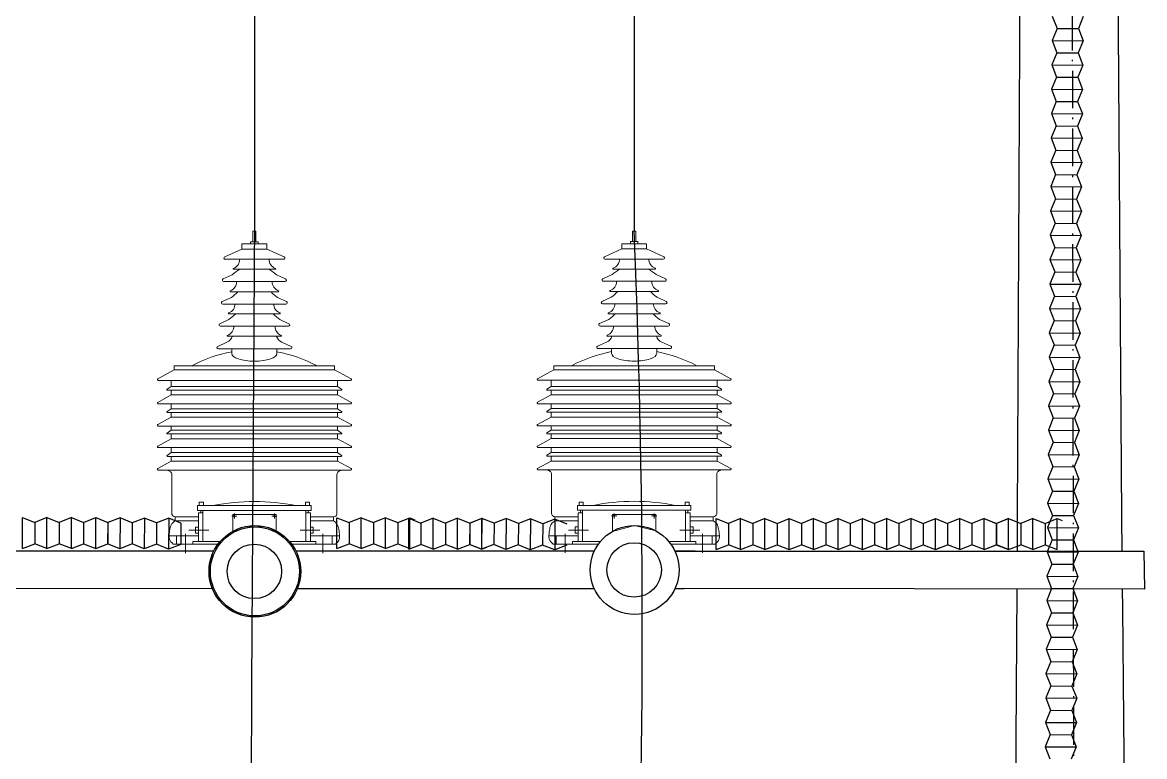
# Model space of a CAD drawing. Header units: inches. Extents: x -246336 to 136055, y -106871 to 69513.
# Drawn here: x -153735 to -151942, y 12018 to 13191 of the extents above; entities that cross this region are included whole.
import ezdxf

# ---------------------------------------------------------------- set-up
doc = ezdxf.new("R2010")
doc.units = ezdxf.units.IN
doc.header["$MEASUREMENT"] = 0
doc.linetypes.add('ACAD_ISO10W100', pattern=[18.5, 12, -3, 0.5, -3])
doc.layers.add('Layer1', color=7, linetype='Continuous')
doc.layers.add('XA-TT1', color=7, linetype='Continuous')

# ---------------------------------------------------------------- blocks, each defined once
blk = doc.blocks.new('dfdsf')
at = {"layer": 'XA-TT1', "color": 2}
for p, q in [((-33880.7, 37109.3), (-33880.7, 37158.8)), ((-33880.7, 37158.8), (-33861.2, 37151)), ((-33841.8, 37158.8), (-33861.2, 37151)), ((-33841.8, 37109.3), (-33841.8, 37158.8)), ((-33841.8, 37109.3), (-33841.8, 37158.8)), ((-33841.8, 37158.8), (-33822.3, 37151)), ((-33802.8, 37158.8), (-33822.3, 37151)), ((-33802.8, 37109.3), (-33802.8, 37158.8)), ((-33802.8, 37109.3), (-33802.8, 37158.8)), ((-33802.8, 37158.8), (-33783.4, 37151)), ((-33783.4, 37151), (-33763.9, 37158.8)), ((-33763.9, 37109.3), (-33763.9, 37158.8)), ((-33763.9, 37158.8), (-33744.4, 37151)), ((-33378.4, 37158.6), (-33359, 37150.9)), ((-33378.4, 37109.2), (-33378.4, 37158.6)), ((-33339.5, 37158.6), (-33359, 37150.9)), ((-33339.5, 37158.6), (-33320.1, 37150.9)), ((-33339.5, 37109.2), (-33339.5, 37158.6)), ((-33339.5, 37109.2), (-33339.5, 37158.6)), ((-33300.6, 37158.6), (-33320.1, 37150.9)), ((-33300.6, 37109.2), (-33300.6, 37158.6)), ((-33300.6, 37109.2), (-33300.6, 37158.6)), ((-33300.6, 37158.6), (-33281.1, 37150.9)), ((-33281.1, 37150.9), (-33261.7, 37158.6)), ((-33263.6, 37108.4), (-33263.6, 37157.9)), ((-33263.6, 37157.9), (-33244.2, 37150.1)), ((-33261.7, 37109.2), (-33261.7, 37158.6)), ((-33261.7, 37158.6), (-33253.9, 37155.5)), ((-33224.7, 37157.9), (-33244.2, 37150.1)), ((-33224.7, 37157.9), (-33205.2, 37150.1)), ((-33224.7, 37108.4), (-33224.7, 37157.9)), ((-33224.7, 37108.4), (-33224.7, 37157.9)), ((-33185.8, 37157.9), (-33205.2, 37150.1)), ((-33185.8, 37108.4), (-33185.8, 37157.9)), ((-33185.8, 37108.4), (-33185.8, 37157.9)), ((-33185.8, 37157.9), (-33166.3, 37150.1)), ((-33166.3, 37150.1), (-33146.8, 37157.9)), ((-33146.8, 37108.4), (-33146.8, 37157.9)), ((-33146.8, 37157.9), (-33139.1, 37154.8)), ((-32772.4, 37107.7), (-32772.4, 37157.2)), ((-32772.4, 37157.2), (-32752.9, 37149.4)), ((-32733.5, 37157.2), (-32752.9, 37149.4)), ((-32733.5, 37157.2), (-32714, 37149.4)), ((-32733.5, 37107.7), (-32733.5, 37157.2)), ((-32733.5, 37107.7), (-32733.5, 37157.2)), ((-32694.6, 37157.2), (-32714, 37149.4)), ((-32694.6, 37107.7), (-32694.6, 37157.2)), ((-32694.6, 37107.7), (-32694.6, 37157.2)), ((-32694.6, 37157.2), (-32675.1, 37149.4)), ((-32675.1, 37149.4), (-32655.6, 37157.2)), ((-32655.6, 37107.7), (-32655.6, 37157.2)), ((-32655.6, 37157.2), (-32636.1, 37149.5)), ((-32655.6, 37107.7), (-32655.6, 37157.2)), ((-32655.6, 37157.2), (-32647.9, 37154.1)), ((-32616.7, 37157.2), (-32636.1, 37149.5)), ((-32616.7, 37157.2), (-32597.2, 37149.5)), ((-32616.7, 37107.7), (-32616.7, 37157.2)), ((-32616.7, 37107.7), (-32616.7, 37157.2)), ((-32577.7, 37157.2), (-32597.2, 37149.5)), ((-32577.7, 37107.7), (-32577.7, 37157.2)), ((-32577.7, 37107.7), (-32577.7, 37157.2)), ((-32577.7, 37157.2), (-32558.3, 37149.5)), ((-32558.3, 37149.5), (-32538.8, 37157.2)), ((-32538.8, 37107.7), (-32538.8, 37157.2)), ((-32538.8, 37107.7), (-32538.8, 37157.2)), ((-32538.8, 37157.2), (-32519.4, 37149.5)), ((-32538.8, 37157.2), (-32531.1, 37154.1)), ((-32499.9, 37157.2), (-32519.4, 37149.5)), ((-32499.9, 37107.7), (-32499.9, 37157.2)), ((-32499.9, 37107.7), (-32499.9, 37157.2)), ((-32499.9, 37157.2), (-32480.5, 37149.5)), ((-32461, 37157.2), (-32480.5, 37149.5)), ((-32461, 37107.7), (-32461, 37157.2)), ((-32461, 37107.7), (-32461, 37157.2)), ((-32461, 37157.2), (-32441.5, 37149.5)), ((-32441.5, 37149.5), (-32422.1, 37157.2)), ((-32422.1, 37107.7), (-32422.1, 37157.2)), ((-32422.1, 37107.7), (-32422.1, 37157.2)), ((-32422.1, 37157.2), (-32402.6, 37149.5)), ((-32422.1, 37157.2), (-32414.3, 37154.1)), ((-32383.1, 37157.2), (-32402.6, 37149.5)), ((-32383.1, 37157.2), (-32363.7, 37149.5)), ((-32383.1, 37107.7), (-32383.1, 37157.2)), ((-32383.1, 37107.7), (-32383.1, 37157.2)), ((-32344.2, 37157.2), (-32363.7, 37149.5)), ((-32344.2, 37107.7), (-32344.2, 37157.2)), ((-32344.2, 37157.2), (-32324.7, 37149.5)), ((-32344.2, 37107.7), (-32344.2, 37157.2)), ((-32344.2, 37107.7), (-32344.2, 37157.2)), ((-32344.2, 37157.2), (-32324.8, 37149.5)), ((-32324.8, 37149.5), (-32305.3, 37157.2)), ((-32305.3, 37157.2), (-32324.7, 37149.5)), ((-32305.3, 37107.7), (-32305.3, 37157.2)), ((-32305.3, 37107.7), (-32305.3, 37157.2)), ((-32305.3, 37107.7), (-32305.3, 37157.2)), ((-32305.3, 37157.2), (-32285.8, 37149.5)), ((-32266.4, 37157.2), (-32285.8, 37149.5)), ((-32266.4, 37107.7), (-32266.4, 37157.2)), ((-32266.4, 37107.7), (-32266.4, 37157.2)), ((-32266.4, 37157.2), (-32246.9, 37149.5)), ((-32246.9, 37149.5), (-32227.4, 37157.2)), ((-32227.4, 37107.7), (-32227.4, 37157.2)), ((-32227.4, 37157.2), (-32219.7, 37154.1)), ((-33861.2, 37151), (-33861.2, 37117)), ((-33822.3, 37151), (-33822.3, 37117)), ((-33783.4, 37151), (-33783.4, 37117)), ((-33744.4, 37151), (-33744.4, 37117)), ((-33359, 37150.9), (-33359, 37116.9)), ((-33320.1, 37150.9), (-33320.1, 37116.9)), ((-33281.1, 37150.9), (-33281.1, 37116.9)), ((-33244.2, 37150.1), (-33244.2, 37116.1)), ((-33205.2, 37150.1), (-33205.2, 37116.1)), ((-33166.3, 37150.1), (-33166.3, 37116.1)), ((-32752.9, 37149.4), (-32752.9, 37115.4)), ((-32714, 37149.4), (-32714, 37115.4)), ((-32675.1, 37149.4), (-32675.1, 37115.4)), ((-32636.1, 37149.5), (-32636.1, 37115.5)), ((-32597.2, 37149.5), (-32597.2, 37115.5)), ((-32558.3, 37149.5), (-32558.3, 37115.5)), ((-32519.4, 37149.5), (-32519.4, 37115.5)), ((-32480.5, 37149.5), (-32480.5, 37115.5)), ((-32441.5, 37149.5), (-32441.5, 37115.5)), ((-32402.6, 37149.5), (-32402.6, 37115.5)), ((-32363.7, 37149.5), (-32363.7, 37115.5)), ((-32324.8, 37149.5), (-32324.8, 37115.5)), ((-32324.7, 37149.5), (-32324.7, 37115.5)), ((-32285.8, 37149.5), (-32285.8, 37115.5)), ((-32246.9, 37149.5), (-32246.9, 37115.5)), ((-33880.7, 37109.3), (-33861.2, 37117)), ((-33841.8, 37109.3), (-33861.2, 37117)), ((-33841.8, 37109.3), (-33822.3, 37117)), ((-33802.8, 37109.3), (-33822.3, 37117)), ((-33802.8, 37109.3), (-33783.4, 37117)), ((-33783.4, 37117), (-33763.9, 37109.3)), ((-33763.9, 37109.3), (-33744.4, 37117)), ((-33378.4, 37109.2), (-33359, 37116.9)), ((-33339.5, 37109.2), (-33359, 37116.9)), ((-33339.5, 37109.2), (-33320.1, 37116.9)), ((-33300.6, 37109.2), (-33320.1, 37116.9)), ((-33300.6, 37109.2), (-33281.1, 37116.9)), ((-33281.1, 37116.9), (-33261.7, 37109.2)), ((-33263.6, 37108.4), (-33244.2, 37116.1)), ((-33224.7, 37108.4), (-33244.2, 37116.1)), ((-33224.7, 37108.4), (-33205.2, 37116.1)), ((-33185.8, 37108.4), (-33205.2, 37116.1)), ((-33185.8, 37108.4), (-33166.3, 37116.1)), ((-33166.3, 37116.1), (-33146.8, 37108.4)), ((-33146.8, 37108.4), (-33139.1, 37111.5)), ((-32772.4, 37107.7), (-32752.9, 37115.4)), ((-32733.5, 37107.7), (-32752.9, 37115.4)), ((-32733.5, 37107.7), (-32714, 37115.4)), ((-32694.6, 37107.7), (-32714, 37115.4)), ((-32694.6, 37107.7), (-32675.1, 37115.4)), ((-32675.1, 37115.4), (-32655.6, 37107.7)), ((-32655.6, 37107.7), (-32636.1, 37115.5)), ((-32616.7, 37107.7), (-32636.1, 37115.5)), ((-32616.7, 37107.7), (-32597.2, 37115.5)), ((-32577.7, 37107.7), (-32597.2, 37115.5)), ((-32577.7, 37107.7), (-32558.3, 37115.5)), ((-32558.3, 37115.5), (-32538.8, 37107.7)), ((-32538.8, 37107.7), (-32519.4, 37115.5)), ((-32499.9, 37107.7), (-32519.4, 37115.5)), ((-32499.9, 37107.7), (-32480.5, 37115.5)), ((-32461, 37107.7), (-32480.5, 37115.5)), ((-32461, 37107.7), (-32441.5, 37115.5)), ((-32441.5, 37115.5), (-32422.1, 37107.7)), ((-32422.1, 37107.7), (-32402.6, 37115.5)), ((-32422.1, 37107.7), (-32414.3, 37110.8)), ((-32383.1, 37107.7), (-32402.6, 37115.5)), ((-32383.1, 37107.7), (-32363.7, 37115.5)), ((-32344.2, 37107.7), (-32363.7, 37115.5)), ((-32344.2, 37107.7), (-32324.7, 37115.5)), ((-32344.2, 37107.7), (-32324.8, 37115.5)), ((-32324.8, 37115.5), (-32305.3, 37107.7)), ((-32305.3, 37107.7), (-32324.7, 37115.5)), ((-32305.3, 37107.7), (-32285.8, 37115.5)), ((-32266.4, 37107.7), (-32285.8, 37115.5)), ((-32266.4, 37107.7), (-32246.9, 37115.5)), ((-32246.9, 37115.5), (-32227.4, 37107.7))]:
    blk.add_line(p, q, dxfattribs=at)
blk = doc.blocks.new('ghgh')
at = {"layer": 'XA-TT1', "color": 2}
for p, q in [((-39747.3, 36448.3), (-39739.7, 36428.8)), ((-39697.8, 36447.8), (-39705.7, 36428.4)), ((-39739.7, 36428.8), (-39747.6, 36409.4)), ((-39739.7, 36428.8), (-39705.7, 36428.4)), ((-39739.7, 36428.8), (-39705.7, 36428.4)), ((-39705.7, 36428.4), (-39698.2, 36408.9)), ((-39747.6, 36409.4), (-39698.2, 36408.9)), ((-39747.6, 36409.4), (-39740.1, 36389.8)), ((-39698.2, 36408.9), (-39706.1, 36389.5)), ((-39740.1, 36389.8), (-39748, 36370.4)), ((-39740.1, 36389.8), (-39706.1, 36389.5)), ((-39740.1, 36389.8), (-39706.1, 36389.5)), ((-39706.1, 36389.5), (-39698.6, 36370)), ((-39748, 36370.4), (-39698.6, 36370)), ((-39748, 36370.4), (-39740.5, 36350.9)), ((-39698.6, 36370), (-39706.5, 36350.6)), ((-39740.5, 36350.9), (-39748.4, 36331.5)), ((-39740.5, 36350.9), (-39706.5, 36350.6)), ((-39740.5, 36350.9), (-39706.5, 36350.6)), ((-39706.5, 36350.6), (-39698.9, 36331)), ((-39748.4, 36331.5), (-39698.9, 36331)), ((-39748.4, 36331.5), (-39740.9, 36312)), ((-39698.9, 36331), (-39706.9, 36311.7)), ((-39740.9, 36312), (-39748.8, 36292.6)), ((-39740.9, 36312), (-39706.9, 36311.7)), ((-39740.9, 36312), (-39706.9, 36311.7)), ((-39706.9, 36311.7), (-39699.3, 36292.1)), ((-39748.8, 36292.6), (-39699.3, 36292.1)), ((-39748.8, 36292.6), (-39741.2, 36273.1)), ((-39699.3, 36292.1), (-39707.2, 36272.7)), ((-39741.2, 36273.1), (-39749.1, 36253.7)), ((-39741.2, 36273.1), (-39707.2, 36272.7)), ((-39741.2, 36273.1), (-39707.2, 36272.7)), ((-39707.2, 36272.7), (-39699.7, 36253.2)), ((-39749.1, 36253.7), (-39699.7, 36253.2)), ((-39749.1, 36253.7), (-39741.6, 36234.1)), ((-39699.7, 36253.2), (-39707.6, 36233.8)), ((-39741.6, 36234.1), (-39749.5, 36214.8)), ((-39741.6, 36234.1), (-39707.6, 36233.8)), ((-39741.6, 36234.1), (-39707.6, 36233.8)), ((-39707.6, 36233.8), (-39700.1, 36214.3)), ((-39749.5, 36214.8), (-39700.1, 36214.3)), ((-39749.5, 36214.8), (-39742, 36195.2)), ((-39700.1, 36214.3), (-39708, 36194.9)), ((-39742, 36195.2), (-39749.9, 36175.8)), ((-39742, 36195.2), (-39708, 36194.9)), ((-39742, 36195.2), (-39708, 36194.9)), ((-39708, 36194.9), (-39700.4, 36175.4)), ((-39749.9, 36175.8), (-39700.4, 36175.4)), ((-39749.9, 36175.8), (-39742.4, 36156.3)), ((-39700.4, 36175.4), (-39708.4, 36156)), ((-39742.4, 36156.3), (-39750.3, 36136.9)), ((-39742.4, 36156.3), (-39708.4, 36156)), ((-39742.4, 36156.3), (-39708.4, 36156)), ((-39708.4, 36156), (-39700.8, 36136.4)), ((-39750.3, 36136.9), (-39700.8, 36136.4)), ((-39750.3, 36136.9), (-39742.7, 36117.4)), ((-39700.8, 36136.4), (-39708.7, 36117)), ((-39742.7, 36117.4), (-39750.6, 36098)), ((-39742.7, 36117.4), (-39708.7, 36117)), ((-39742.7, 36117.4), (-39708.7, 36117)), ((-39708.7, 36117), (-39701.2, 36097.5)), ((-39750.6, 36098), (-39701.2, 36097.5)), ((-39750.6, 36098), (-39743.1, 36078.5)), ((-39701.2, 36097.5), (-39709.1, 36078.1)), ((-39743.1, 36078.5), (-39751, 36059.1)), ((-39743.1, 36078.5), (-39709.1, 36078.1)), ((-39743.1, 36078.5), (-39709.1, 36078.1)), ((-39709.1, 36078.1), (-39701.6, 36058.6)), ((-39751, 36059.1), (-39701.6, 36058.6)), ((-39751, 36059.1), (-39743.5, 36039.5)), ((-39701.6, 36058.6), (-39709.5, 36039.2)), ((-39743.5, 36039.5), (-39751.4, 36020.1)), ((-39743.5, 36039.5), (-39709.5, 36039.2)), ((-39743.5, 36039.5), (-39709.5, 36039.2)), ((-39709.5, 36039.2), (-39701.9, 36019.7)), ((-39751.4, 36020.1), (-39701.9, 36019.7)), ((-39751.4, 36020.1), (-39743.9, 36000.6)), ((-39701.9, 36019.7), (-39709.9, 36000.3)), ((-39743.9, 36000.6), (-39751.8, 35981.2)), ((-39743.9, 36000.6), (-39709.9, 36000.3)), ((-39743.9, 36000.6), (-39709.9, 36000.3)), ((-39709.9, 36000.3), (-39702.3, 35980.7)), ((-39751.8, 35981.2), (-39702.3, 35980.7)), ((-39751.8, 35981.2), (-39744.2, 35961.7)), ((-39702.3, 35980.7), (-39710.2, 35961.4)), ((-39744.2, 35961.7), (-39752.1, 35942.3)), ((-39744.2, 35961.7), (-39710.2, 35961.4)), ((-39744.2, 35961.7), (-39710.2, 35961.4)), ((-39710.2, 35961.4), (-39702.7, 35941.8)), ((-39752.1, 35942.3), (-39702.7, 35941.8)), ((-39752.1, 35942.3), (-39744.6, 35922.8)), ((-39702.7, 35941.8), (-39710.6, 35922.4)), ((-39744.6, 35922.8), (-39752.5, 35903.4)), ((-39744.6, 35922.8), (-39710.6, 35922.4)), ((-39744.6, 35922.8), (-39710.6, 35922.4)), ((-39710.6, 35922.4), (-39703.1, 35902.9)), ((-39752.5, 35903.4), (-39703.1, 35902.9)), ((-39752.5, 35903.4), (-39745, 35883.8)), ((-39703.1, 35902.9), (-39711, 35883.5)), ((-39745, 35883.8), (-39752.9, 35864.5)), ((-39745, 35883.8), (-39711, 35883.5)), ((-39745, 35883.8), (-39711, 35883.5)), ((-39711, 35883.5), (-39703.4, 35864)), ((-39752.9, 35864.5), (-39703.4, 35864)), ((-39752.9, 35864.5), (-39745.4, 35844.9)), ((-39703.4, 35864), (-39711.4, 35844.6)), ((-39745.4, 35844.9), (-39753.3, 35825.5)), ((-39745.4, 35844.9), (-39711.4, 35844.6)), ((-39745.4, 35844.9), (-39711.4, 35844.6)), ((-39711.4, 35844.6), (-39703.8, 35825.1)), ((-39753.3, 35825.5), (-39703.8, 35825.1)), ((-39753.3, 35825.5), (-39745.7, 35806)), ((-39703.8, 35825.1), (-39711.7, 35805.7)), ((-39745.7, 35806), (-39753.6, 35786.6)), ((-39745.7, 35806), (-39711.7, 35805.7)), ((-39745.7, 35806), (-39711.7, 35805.7)), ((-39711.7, 35805.7), (-39704.2, 35786.1)), ((-39753.6, 35786.6), (-39704.2, 35786.1)), ((-39753.6, 35786.6), (-39746.1, 35767.1)), ((-39704.2, 35786.1), (-39712.1, 35766.7)), ((-39746.1, 35767.1), (-39754, 35747.7)), ((-39746.1, 35767.1), (-39712.1, 35766.7)), ((-39746.1, 35767.1), (-39712.1, 35766.7)), ((-39712.1, 35766.7), (-39704.6, 35747.2)), ((-39754, 35747.7), (-39704.6, 35747.2)), ((-39754, 35747.7), (-39746.5, 35728.2)), ((-39704.6, 35747.2), (-39712.5, 35727.8)), ((-39746.5, 35728.2), (-39754.4, 35708.8)), ((-39746.5, 35728.2), (-39712.5, 35727.8)), ((-39746.5, 35728.2), (-39712.5, 35727.8)), ((-39712.5, 35727.8), (-39704.9, 35708.3)), ((-39754.4, 35708.8), (-39704.9, 35708.3)), ((-39754.4, 35708.8), (-39746.9, 35689.2)), ((-39704.9, 35708.3), (-39712.9, 35688.9)), ((-39746.9, 35689.2), (-39754.8, 35669.8)), ((-39746.9, 35689.2), (-39712.9, 35688.9)), ((-39746.9, 35689.2), (-39712.9, 35688.9)), ((-39712.9, 35688.9), (-39705.3, 35669.4)), ((-39754.8, 35669.8), (-39705.3, 35669.4)), ((-39754.8, 35669.8), (-39747.2, 35650.3)), ((-39705.3, 35669.4), (-39713.2, 35650)), ((-39747.2, 35650.3), (-39755.1, 35630.9)), ((-39747.2, 35650.3), (-39713.2, 35650)), ((-39747.2, 35650.3), (-39713.2, 35650)), ((-39713.2, 35650), (-39705.7, 35630.4)), ((-39755.1, 35630.9), (-39705.7, 35630.4)), ((-39755.1, 35630.9), (-39747.6, 35611.4)), ((-39705.7, 35630.4), (-39713.6, 35611.1)), ((-39747.6, 35611.4), (-39755.5, 35592)), ((-39747.6, 35611.4), (-39713.6, 35611.1)), ((-39747.6, 35611.4), (-39713.6, 35611.1)), ((-39713.6, 35611.1), (-39706.1, 35591.5)), ((-39755.5, 35592), (-39706.1, 35591.5)), ((-39755.5, 35592), (-39748, 35572.5)), ((-39706.1, 35591.5), (-39714, 35572.1)), ((-39748, 35572.5), (-39755.9, 35553.1)), ((-39748, 35572.5), (-39714, 35572.1)), ((-39748, 35572.5), (-39714, 35572.1)), ((-39714, 35572.1), (-39706.4, 35552.6)), ((-39755.9, 35553.1), (-39706.4, 35552.6)), ((-39755.9, 35553.1), (-39748.4, 35533.5)), ((-39706.4, 35552.6), (-39714.4, 35533.2)), ((-39748.4, 35533.5), (-39756.3, 35514.2)), ((-39748.4, 35533.5), (-39714.4, 35533.2)), ((-39748.4, 35533.5), (-39714.4, 35533.2)), ((-39714.4, 35533.2), (-39706.8, 35513.7)), ((-39756.3, 35514.2), (-39706.8, 35513.7)), ((-39756.3, 35514.2), (-39748.7, 35494.6)), ((-39706.8, 35513.7), (-39714.7, 35494.3)), ((-39748.7, 35494.6), (-39756.6, 35475.2)), ((-39748.7, 35494.6), (-39714.7, 35494.3)), ((-39748.7, 35494.6), (-39714.7, 35494.3)), ((-39714.7, 35494.3), (-39707.2, 35474.8)), ((-39756.6, 35475.2), (-39707.2, 35474.8)), ((-39756.6, 35475.2), (-39749.1, 35455.7)), ((-39707.2, 35474.8), (-39715.1, 35455.4)), ((-39749.1, 35455.7), (-39757, 35436.3)), ((-39749.1, 35455.7), (-39715.1, 35455.4)), ((-39749.1, 35455.7), (-39715.1, 35455.4)), ((-39715.1, 35455.4), (-39707.6, 35435.8)), ((-39757, 35436.3), (-39707.6, 35435.8)), ((-39757, 35436.3), (-39749.5, 35416.8)), ((-39707.6, 35435.8), (-39715.5, 35416.4)), ((-39749.5, 35416.8), (-39757.4, 35397.4)), ((-39749.5, 35416.8), (-39715.5, 35416.4)), ((-39749.5, 35416.8), (-39715.5, 35416.4)), ((-39715.5, 35416.4), (-39707.9, 35396.9)), ((-39757.4, 35397.4), (-39707.9, 35396.9)), ((-39757.4, 35397.4), (-39749.9, 35377.9)), ((-39707.9, 35396.9), (-39715.9, 35377.5)), ((-39749.9, 35377.9), (-39757.8, 35358.5)), ((-39749.9, 35377.9), (-39715.9, 35377.5)), ((-39749.9, 35377.9), (-39715.9, 35377.5)), ((-39715.9, 35377.5), (-39708.3, 35358)), ((-39757.8, 35358.5), (-39708.3, 35358)), ((-39757.8, 35358.5), (-39750.2, 35338.9)), ((-39708.3, 35358), (-39716.2, 35338.6)), ((-39750.2, 35338.9), (-39758.1, 35319.5)), ((-39750.2, 35338.9), (-39716.2, 35338.6)), ((-39750.2, 35338.9), (-39716.2, 35338.6)), ((-39716.2, 35338.6), (-39708.7, 35319.1)), ((-39758.1, 35319.5), (-39708.7, 35319.1)), ((-39758.1, 35319.5), (-39750.6, 35300)), ((-39708.7, 35319.1), (-39716.6, 35299.7)), ((-39750.6, 35300), (-39758.5, 35280.6)), ((-39750.6, 35300), (-39716.6, 35299.7)), ((-39750.6, 35300), (-39716.6, 35299.7)), ((-39716.6, 35299.7), (-39709.1, 35280.1)), ((-39758.5, 35280.6), (-39709.1, 35280.1)), ((-39758.5, 35280.6), (-39751, 35261.1)), ((-39709.1, 35280.1), (-39717, 35260.8))]:
    blk.add_line(p, q, dxfattribs=at)
blk = doc.blocks.new('vfdsf')
blk.add_blockref('ghgh', (0, 0))
blk = doc.blocks.new('vfdvfd')
at = {"layer": 'Layer1', "color": 9, "linetype": 'Continuous', "lineweight": 5}
for p, q in [((-85678.9, 37867.9), (-85706.5, 37855.3)), ((-85639.2, 37867.9), (-85611.5, 37855.3)), ((-85705.7, 37851.5), (-85659, 37851.5)), ((-85692.2, 37835.5), (-85659, 37835.5)), ((-85612.4, 37851.5), (-85659, 37851.5)), ((-85625.8, 37835.5), (-85659, 37835.5)), ((-85694.3, 37826.8), (-85708.9, 37820.1)), ((-85708.1, 37816.2), (-85659, 37816.2)), ((-85609.9, 37816.2), (-85659, 37816.2)), ((-85623.7, 37826.8), (-85609.1, 37820.1)), ((-85697.1, 37799.7), (-85659, 37799.7)), ((-85621, 37799.7), (-85659, 37799.7)), ((-85695.8, 37790.6), (-85710.4, 37783.8)), ((-85709.5, 37780), (-85659, 37780)), ((-85608.5, 37780), (-85659, 37780)), ((-85622.2, 37790.6), (-85607.6, 37783.8)), ((-85699.6, 37764.2), (-85659, 37764.2)), ((-85618.4, 37764.2), (-85659, 37764.2)), ((-85699.7, 37755.3), (-85714.2, 37748.6)), ((-85713.4, 37744.7), (-85659, 37744.7)), ((-85604.6, 37744.7), (-85659, 37744.7)), ((-85618.4, 37755.3), (-85603.8, 37748.6)), ((-85701.7, 37728.4), (-85659, 37728.4)), ((-85616.4, 37728.4), (-85659, 37728.4)), ((-85703, 37719.1), (-85717.6, 37712.3)), ((-85716.8, 37708.5), (-85659, 37708.5)), ((-85695.1, 37708.4), (-85695.1, 37700.9)), ((-85601.2, 37708.5), (-85659, 37708.5)), ((-85622.9, 37700.9), (-85622.9, 37708.5)), ((-85615, 37719.1), (-85600.4, 37712.3)), ((-85787.3, 37674.7), (-85813.4, 37660.3)), ((-85530.8, 37674.7), (-85504.6, 37660.3)), ((-85812.8, 37658), (-85659, 37658)), ((-85791.8, 37648.2), (-85791.8, 37658)), ((-85505.2, 37658), (-85659, 37658)), ((-85526.2, 37648.2), (-85526.2, 37658)), ((-85791.8, 37648.2), (-85798.4, 37643.7)), ((-85797.9, 37642.2), (-85659, 37642.2)), ((-85791.8, 37648.2), (-85659, 37648.2)), ((-85791.8, 37634.6), (-85791.8, 37642.2)), ((-85526.2, 37648.2), (-85659, 37648.2)), ((-85520.1, 37642.2), (-85659, 37642.2)), ((-85526.2, 37648.2), (-85519.7, 37643.7)), ((-85526.2, 37634.6), (-85526.2, 37642.2)), ((-85791.8, 37634.6), (-85813.4, 37622.7)), ((-85812.8, 37620.4), (-85659, 37620.4)), ((-85791.8, 37634.6), (-85659, 37634.6)), ((-85791.8, 37612.7), (-85791.8, 37620.4)), ((-85526.2, 37634.6), (-85659, 37634.6)), ((-85505.2, 37620.4), (-85659, 37620.4)), ((-85526.2, 37634.6), (-85504.6, 37622.7)), ((-85526.2, 37612.7), (-85526.2, 37620.4)), ((-85791.8, 37612.7), (-85798.4, 37608.3)), ((-85797.9, 37606.8), (-85659, 37606.8)), ((-85791.8, 37612.7), (-85659, 37612.7)), ((-85791.8, 37599.2), (-85791.8, 37606.9)), ((-85526.2, 37612.7), (-85659, 37612.7)), ((-85520.1, 37606.8), (-85659, 37606.8)), ((-85526.2, 37612.7), (-85519.7, 37608.3)), ((-85526.2, 37599.2), (-85526.2, 37606.9)), ((-85791.8, 37599.2), (-85813.4, 37587.2)), ((-85812.8, 37585), (-85659, 37585)), ((-85791.8, 37599.2), (-85659, 37599.2)), ((-85791.8, 37578.2), (-85791.8, 37585)), ((-85526.2, 37599.2), (-85659, 37599.2)), ((-85505.2, 37585), (-85659, 37585)), ((-85526.2, 37599.2), (-85504.6, 37587.2)), ((-85526.2, 37578.2), (-85526.2, 37585)), ((-85791.8, 37578.2), (-85798.4, 37573.8)), ((-85797.9, 37572.3), (-85659, 37572.3)), ((-85791.8, 37578.2), (-85659, 37578.2)), ((-85791.8, 37564.7), (-85791.8, 37572.4)), ((-85526.2, 37578.2), (-85659, 37578.2)), ((-85520.1, 37572.3), (-85659, 37572.3)), ((-85526.2, 37578.2), (-85519.7, 37573.8)), ((-85526.2, 37564.7), (-85526.2, 37572.4)), ((-85791.8, 37564.7), (-85813.4, 37552.7)), ((-85812.8, 37550.5), (-85659, 37550.5)), ((-85791.8, 37564.7), (-85659, 37564.7)), ((-85791.8, 37542.5), (-85791.8, 37550.5)), ((-85526.2, 37564.7), (-85659, 37564.7)), ((-85505.2, 37550.5), (-85659, 37550.5)), ((-85526.2, 37564.7), (-85504.6, 37552.7)), ((-85526.2, 37542.5), (-85526.2, 37550.5)), ((-85791.8, 37528.9), (-85813.4, 37517)), ((-85791.8, 37542.5), (-85798.4, 37538)), ((-85797.9, 37536.5), (-85659, 37536.5)), ((-85791.8, 37542.5), (-85659, 37542.5)), ((-85791.8, 37528.9), (-85791.8, 37536.7)), ((-85791.8, 37528.9), (-85659, 37528.9)), ((-85526.2, 37542.5), (-85659, 37542.5)), ((-85520.1, 37536.5), (-85659, 37536.5)), ((-85526.2, 37528.9), (-85659, 37528.9)), ((-85526.2, 37542.5), (-85519.7, 37538)), ((-85526.2, 37528.9), (-85526.2, 37536.7)), ((-85526.2, 37528.9), (-85504.6, 37517)), ((-85812.8, 37514.7), (-85659, 37514.7)), ((-85505.2, 37514.7), (-85659, 37514.7)), ((-85790.9, 37506.4), (-85790.9, 37444.3)), ((-85527.1, 37506.4), (-85527.1, 37444.3)), ((-85785.6, 37439.7), (-85785.6, 37433.2)), ((-85785.6, 37439.7), (-85748.5, 37439.7)), ((-85744.8, 37450.2), (-85744.8, 37446)), ((-85741.3, 37446), (-85741.3, 37450.2)), ((-85695, 37441.1), (-85686.9, 37441.1)), ((-85691, 37437.1), (-85691, 37445.2)), ((-85623, 37441.1), (-85631.1, 37441.1)), ((-85627, 37437.1), (-85627, 37445.2)), ((-85576.8, 37446), (-85576.8, 37450.2)), ((-85573.2, 37450.2), (-85573.2, 37446)), ((-85532.5, 37439.7), (-85569.5, 37439.7)), ((-85532.5, 37439.7), (-85532.5, 37433.2)), ((-85785.6, 37433.2), (-85748.5, 37433.2)), ((-85532.5, 37433.2), (-85569.5, 37433.2)), ((-85795.1, 37409.5), (-85748.5, 37409.5)), ((-85783.5, 37409.5), (-85783.5, 37396.2)), ((-85769.3, 37382), (-85769.3, 37412.5)), ((-85763.7, 37418.6), (-85731.9, 37418.6)), ((-85554.3, 37418.6), (-85586.1, 37418.6)), ((-85522.9, 37409.5), (-85569.5, 37409.5)), ((-85549.6, 37382), (-85549.6, 37412.5)), ((-85534.5, 37409.5), (-85534.5, 37396.2)), ((-85788.6, 37396.2), (-85716, 37396.2)), ((-85529.4, 37396.2), (-85600.5, 37396.2))]:
    blk.add_line(p, q, dxfattribs=at)
for points in [[(-85661.4, 37879.6), (-85656.6, 37879.6), (-85656.6, 37896.4), (-85661.4, 37896.4)], [(-85678.9, 37867.9), (-85639.2, 37867.9), (-85639.2, 37876.1), (-85678.9, 37876.1)], [(-85665, 37876.1), (-85653, 37876.1), (-85653, 37879.6), (-85665, 37879.6)], [(-85787.3, 37681.2), (-85530.8, 37681.2), (-85530.8, 37674.7), (-85787.3, 37674.7)], [(-85747.1, 37458), (-85740.5, 37458), (-85740.5, 37463.3), (-85747.1, 37463.3)], [(-85571, 37458), (-85577.5, 37458), (-85577.5, 37463.3), (-85571, 37463.3)], [(-85748.5, 37400.4), (-85741.3, 37400.4), (-85741.3, 37446), (-85748.5, 37446)], [(-85569.5, 37400.4), (-85576.8, 37400.4), (-85576.8, 37446), (-85569.5, 37446)], [(-85748.5, 37413.8), (-85753.1, 37413.8), (-85753.1, 37423.5), (-85748.5, 37423.5)], [(-85569.5, 37413.8), (-85564.9, 37413.8), (-85564.9, 37423.5), (-85569.5, 37423.5)], [(-85757.3, 37396.2), (-85716, 37396.2), (-85712.8, 37400.4), (-85757.3, 37400.4)], [(-85560.7, 37396.2), (-85600.5, 37396.2), (-85603.7, 37400.4), (-85560.7, 37400.4)]]:
    blk.add_lwpolyline(points, close=True, dxfattribs=at)
for points in [[(-85659, 37458), (-85749.7, 37458), (-85749.7, 37450.2), (-85659, 37450.2)], [(-85659, 37458), (-85568.3, 37458), (-85568.3, 37450.2), (-85659, 37450.2)], [(-85659, 37443.6), (-85693.7, 37443.6), (-85693.7, 37416.4), (-85658.3, 37425.8)], [(-85659, 37443.6), (-85624.3, 37443.6), (-85624.3, 37417.2), (-85658.3, 37425.8)]]:
    blk.add_lwpolyline(points, dxfattribs=at)
for centre in [(-85691, 37441.1), (-85627, 37441.1)]:
    blk.add_circle(centre, 0.98, dxfattribs=at)
for centre, radius, start, end in [((-85705.7, 37853.5), 2.03, 114.4232, 270), ((-85698, 37851.6), 15.6, 290.8825, 0.7109), ((-85620, 37851.6), 15.6, 179.2891, 249.1175), ((-85612.4, 37853.5), 2.03, 270, 65.5768), ((-85621.6, 37738.5), 114.4, 121.9967, 129.4587), ((-85692.2, 37836.3), 0.811, 110.8825, 270), ((-85696.4, 37738.5), 114.4, 50.5413, 58.0033), ((-85625.8, 37836.3), 0.811, 270, 69.1175), ((-85708.1, 37818.2), 2.03, 114.4232, 270), ((-85702.9, 37815.8), 15.6, 290.8825, 0.7109), ((-85615.1, 37815.8), 15.6, 179.2891, 249.1175), ((-85609.9, 37818.2), 2.03, 270, 65.5768), ((-85697.1, 37800.5), 0.811, 110.8825, 270), ((-85748.4, 37862.3), 88.9, 306.2607, 314.8873), ((-85569.7, 37862.3), 88.9, 225.1127, 233.7393), ((-85621, 37800.5), 0.811, 270, 69.1175), ((-85709.5, 37782), 2.03, 114.4232, 270), ((-85705.5, 37780.3), 15.6, 290.8825, 0.7109), ((-85612.6, 37780.3), 15.6, 179.2891, 249.1175), ((-85608.5, 37782), 2.03, 270, 65.5768), ((-85699.6, 37765), 0.811, 110.8825, 270), ((-85752.2, 37827), 88.9, 306.2607, 314.8873), ((-85565.8, 37827), 88.9, 225.1127, 233.7393), ((-85618.4, 37765), 0.811, 270, 69.1175), ((-85713.4, 37746.7), 2.03, 114.4232, 270), ((-85707.5, 37744.5), 15.6, 290.8825, 0.7109), ((-85610.5, 37744.5), 15.6, 179.2891, 249.1175), ((-85604.6, 37746.7), 2.03, 270, 65.5768), ((-85707.9, 37732.2), 14, 290.466, 344.025), ((-85701.7, 37729.2), 0.811, 110.8825, 270), ((-85610.1, 37732.2), 14, 195.975, 249.534), ((-85616.4, 37729.2), 0.811, 270, 69.1175), ((-85716.8, 37710.5), 2.03, 114.4232, 270), ((-85601.2, 37710.5), 2.03, 270, 65.5768), ((-85649.5, 37472.3), 236, 101.1511, 117.6919), ((-85668.6, 37472.3), 236, 62.3081, 78.8489), ((-85812.8, 37659.3), 1.22, 118.8632, 270), ((-85505.2, 37659.3), 1.22, 270, 61.1368), ((-85797.9, 37643.1), 0.811, 124.3045, 270), ((-85520.1, 37643.1), 0.811, 270, 55.6955), ((-85812.8, 37621.6), 1.22, 118.8632, 270), ((-85505.2, 37621.6), 1.22, 270, 61.1368), ((-85797.9, 37607.6), 0.811, 124.3045, 270), ((-85520.1, 37607.6), 0.811, 270, 55.6955), ((-85812.8, 37586.2), 1.22, 118.8632, 270), ((-85505.2, 37586.2), 1.22, 270, 61.1368), ((-85797.9, 37573.1), 0.811, 124.3045, 270), ((-85520.1, 37573.1), 0.811, 270, 55.6955), ((-85812.8, 37551.7), 1.22, 118.8632, 270), ((-85505.2, 37551.7), 1.22, 270, 61.1368), ((-85797.9, 37537.4), 0.811, 124.3045, 270), ((-85520.1, 37537.4), 0.811, 270, 55.6955), ((-85812.8, 37515.9), 1.22, 118.8632, 270), ((-85797.5, 37507.1), 6.68, 354.2657, 85.3828), ((-85797.5, 37507.1), 6.68, 354.2657, 85.3828), ((-85520.5, 37507.1), 6.68, 94.6172, 185.7343), ((-85505.2, 37515.9), 1.22, 270, 61.1368), ((-85656.1, 37101.8), 362.8, 90.4607, 100.9086), ((-85661.9, 37101.8), 362.8, 79.0914, 89.5393), ((-85784.8, 37445.9), 6.29, 195.3983, 263.4537), ((-85533.2, 37445.9), 6.29, 276.5463, 344.6017)]:
    blk.add_arc(centre, radius, start, end, dxfattribs=at)
blk.add_ellipse((-85659, 37700.9), major_axis=(-36.1, 0), ratio=0.341305, start_param=6.283185, end_param=7.853982, dxfattribs=at)
at = {"layer": 'Layer1', "color": 9, "linetype": 'Continuous', "lineweight": 5, "extrusion": (0, 0, -1)}
blk.add_ellipse((-85659, 37700.9), major_axis=(36.1, 0), ratio=0.341305, start_param=6.283185, end_param=7.853982, dxfattribs=at)
at = {"layer": 'Layer1', "color": 9, "linetype": 'Continuous', "lineweight": 5}
for points in [[(-85785.6, 37433.2), (-85790.9, 37428.6), (-85794, 37420.2), (-85795.1, 37409.9), (-85794.7, 37404.2), (-85788.6, 37396.2)], [(-85532.5, 37433.2), (-85527.1, 37428.6), (-85524.1, 37420.2), (-85522.9, 37409.9), (-85523.3, 37404.2), (-85529.4, 37396.2)]]:
    blk.add_spline(points, degree=3, dxfattribs=at)

msp = doc.modelspace()

# ---------------------------------------------------------------- linework, layer by layer
at = {"color": 2, "linetype": 'ACAD_ISO10W100', "ltscale": 5}
msp.add_line((-152062.793, 16721.461), (-152048.899, 8197.879), dxfattribs=at)
for p, q in [((-153428.838, 12346.057), (-153900.456, 12346.057)), ((-152820.743, 12346.058), (-153297.569, 12346.058)), ((-152659.868, 12346.058), (-152691.968, 12346.058))]:
    msp.add_line(p, q)
at = {"layer": 'XA-TT1', "color": 2}
for p, q in [((-153598.078, 12391.763), (-153598.406, 12357.764)), ((-153598.078, 12391.763), (-153598.406, 12357.764)), ((-153578.542, 12399.303), (-153598.078, 12391.763)), ((-153578.542, 12399.303), (-153579.019, 12349.849)), ((-153559.156, 12391.388), (-153578.542, 12399.303)), ((-153559.156, 12391.388), (-153559.483, 12357.389)), ((-153559.156, 12391.388), (-153559.483, 12357.389)), ((-153539.62, 12398.928), (-153559.156, 12391.388)), ((-153539.62, 12398.928), (-153540.096, 12349.474)), ((-153520.233, 12391.013), (-153539.62, 12398.928)), ((-153520.233, 12391.013), (-153520.561, 12357.014)), ((-153520.233, 12391.013), (-153520.561, 12357.014)), ((-153500.698, 12398.553), (-153520.233, 12391.013)), ((-153500.698, 12398.553), (-153501.174, 12349.099)), ((-153481.311, 12390.638), (-153500.698, 12398.553)), ((-153481.311, 12390.638), (-153481.639, 12356.639)), ((-153019.939, 12390.848), (-153020.266, 12356.849)), ((-153019.939, 12390.848), (-153020.266, 12356.849)), ((-153000.403, 12398.388), (-153019.939, 12390.848)), ((-153000.403, 12398.388), (-153000.88, 12348.934)), ((-152981.016, 12390.473), (-153000.403, 12398.388)), ((-152981.016, 12390.473), (-152981.344, 12356.474)), ((-152981.016, 12390.473), (-152981.344, 12356.474)), ((-152961.481, 12398.013), (-152981.016, 12390.473)), ((-152961.481, 12398.013), (-152961.957, 12348.559)), ((-152942.094, 12390.098), (-152961.481, 12398.013)), ((-152942.094, 12390.098), (-152942.422, 12356.099)), ((-152942.094, 12390.098), (-152942.422, 12356.099)), ((-152922.559, 12397.638), (-152942.094, 12390.098)), ((-152922.559, 12397.638), (-152923.035, 12348.184)), ((-152903.172, 12389.723), (-152922.559, 12397.638)), ((-152883.636, 12397.263), (-152903.172, 12389.723)), ((-152883.636, 12397.263), (-152884.113, 12347.809)), ((-152864.249, 12389.348), (-152883.636, 12397.263)), ((-152903.172, 12389.723), (-152903.499, 12355.724)), ((-152903.172, 12389.723), (-152903.499, 12355.724)), ((-153579.019, 12349.849), (-153598.406, 12357.764)), ((-153559.483, 12357.389), (-153579.019, 12349.849)), ((-153540.096, 12349.474), (-153559.483, 12357.389)), ((-153520.561, 12357.014), (-153540.096, 12349.474)), ((-153501.174, 12349.099), (-153520.561, 12357.014)), ((-153481.639, 12356.639), (-153501.174, 12349.099)), ((-153000.88, 12348.934), (-153020.266, 12356.849)), ((-152981.344, 12356.474), (-153000.88, 12348.934)), ((-152961.957, 12348.559), (-152981.344, 12356.474)), ((-152942.422, 12356.099), (-152961.957, 12348.559)), ((-152923.035, 12348.184), (-152942.422, 12356.099)), ((-152903.499, 12355.724), (-152923.035, 12348.184)), ((-152884.113, 12347.809), (-152903.499, 12355.724)), ((-152864.577, 12355.349), (-152884.113, 12347.809))]:
    msp.add_line(p, q, dxfattribs=at)
at = {"layer": 'XA-TT1', "color": 2, "flags": 128}
for points in [[(-153363.203, 13828.814), (-153363.958, 12855.247)], [(-152757.111, 13831.129), (-152757.111, 12857.559)]]:
    msp.add_lwpolyline(points, dxfattribs=at)
at = {"layer": 'XA-TT1', "color": 7, "flags": 128}
for points in [[(-152138.159, 13800.552), (-152144.864, 12400.57)], [(-151977.775, 12400.57), (-151987.555, 13800.358)], [(-152144.864, 12400.57), (-152145.227, 12346.121)], [(-151977.246, 12346.142), (-151977.775, 12400.57)], [(-152691.967, 12346.055), (-151942.526, 12346.146), (-151941.524, 12285.051), (-152677.974, 12285.996)], [(-153900.191, 12286.562), (-153431.194, 12286.345)], [(-153295.238, 12286.282), (-152820.914, 12286.062)], [(-152691.826, 12286.003), (-152677.974, 12285.996)], [(-152145.72, 12285.313), (-152149.374, 11724.114)], [(-151976.359, 12254.926), (-151976.652, 12285.096)], [(-151971.196, 11724.114), (-151976.359, 12254.926)]]:
    msp.add_lwpolyline(points, dxfattribs=at)
at = {"layer": 'XA-TT1'}
for centre, radius in [((-153363.203, 12313.566), 73.237), ((-153363.203, 12313.566), 71.11), ((-152756.356, 12315.877), 71.11), ((-152756.356, 12315.877), 71.11), ((-153363.958, 12313.569), 43.552), ((-152757.111, 12315.88), 43.552)]:
    msp.add_circle(centre, radius, dxfattribs=at)
at = {"layer": 'XA-TT1', "color": 2}
for centre, radius, start, end in [((-167793.241, 12231.421), 15049.162, 352.2996954, 2.3845445), ((229914.913, 10129.405), 383288.564, 179.59252489, 179.98721054)]:
    msp.add_arc(centre, radius, start, end, dxfattribs=at)

# ---------------------------------------------------------------- block references
for name, p in [('vfdsf', (-112341.625, -23247.183)), ('vfdvfd', (-67704.944, -25039.039)), ('vfdvfd', (-67098.097, -25038.855)), ('dfdsf', (-119853.631, -24759.274))]:
    msp.add_blockref(name, p)

doc.saveas('drawing.dxf')
